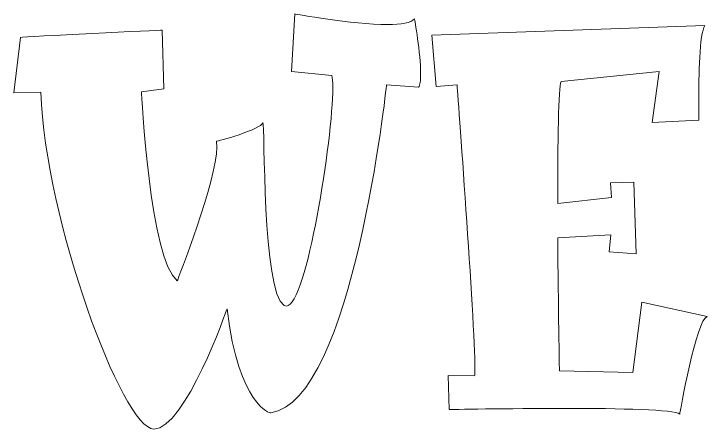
# Model space of a CAD drawing. Header units: inches. Extents: x 130 to 973, y -936 to -144.
# Drawn here: x 131.7 to 370.4, y -298.9 to -155.9 of the extents above; entities that cross this region are included whole.
import ezdxf

# ---------------------------------------------------------------- set-up
doc = ezdxf.new("R2010")
doc.units = ezdxf.units.IN
doc.header["$MEASUREMENT"] = 0
doc.layers.add('Layer 1', color=7, linetype='Continuous')

# ---------------------------------------------------------------- blocks, each defined once
blk = doc.blocks.new('block 3')
at = {"layer": 'Layer 1', "lineweight": 0}
for points, knots in [([(140.93, -182.92), (140.93, -182.92), (131.68, -183.11), (131.68, -183.11), (131.68, -183.11), (133.99, -164.04), (133.99, -164.04), (134.96, -163.84), (182.74, -161.53), (182.74, -161.53), (182.74, -161.53), (183.32, -181.76), (183.32, -181.76), (183.32, -181.76), (175.61, -182.73), (175.61, -182.73), (175.61, -182.73), (178.5, -240.72), (187.94, -247.85), (187.94, -247.85), (201.62, -212.97), (201.62, -201.8), (201.62, -201.8), (201.43, -199.87), (201.43, -199.87), (201.43, -199.87), (216.84, -195.83), (217.42, -193.32), (218.19, -193.32), (217.03, -251.7), (224.74, -256.32), (224.74, -256.32), (225.51, -256.52), (225.51, -256.52), (232.45, -256.52), (241.5, -198.72), (241.5, -181.38), (241.5, -179.45), (241.31, -177.91), (241.12, -177.14), (241.12, -177.14), (227.24, -175.79), (227.24, -175.79), (227.24, -175.79), (228.4, -155.95), (228.4, -155.95), (228.4, -155.95), (248.05, -159.61), (260.38, -159.61), (265.01, -159.61), (268.47, -159.03), (269.63, -157.68), (269.63, -157.68), (271.75, -169.62), (271.75, -176.56), (271.75, -178.87), (271.56, -180.61), (270.98, -181.18), (270.98, -181.18), (260, -180.41), (260, -180.41), (260, -180.41), (248.44, -289.27), (220.11, -293.32), (220.11, -293.32), (209.13, -291.19), (205.09, -257.48), (205.09, -257.48), (190.64, -298.9), (179.85, -298.9), (169.06, -298.71), (142.47, -226.65), (140.93, -182.92)], [0, 0, 0, 0, 1, 1, 1, 2, 2, 2, 3, 3, 3, 4, 4, 4, 5, 5, 5, 6, 6, 6, 7, 7, 7, 8, 8, 8, 9, 9, 9, 10, 10, 10, 11, 11, 11, 12, 12, 12, 13, 13, 13, 14, 14, 14, 15, 15, 15, 16, 16, 16, 17, 17, 17, 18, 18, 18, 19, 19, 19, 20, 20, 20, 21, 21, 21, 22, 22, 22, 23, 23, 23, 24, 24, 24, 24]), ([(321.64, -291.77), (301.61, -291.77), (281.57, -292.16), (281.57, -292.16), (281.57, -292.16), (281.18, -280.41), (281.18, -280.41), (281.18, -280.41), (290.24, -280.6), (290.24, -280.6), (290.43, -280.41), (290.43, -279.44), (290.43, -278.09), (290.43, -262.3), (284.27, -180.41), (284.27, -180.41), (284.27, -180.41), (277.14, -180.99), (277.14, -180.99), (277.14, -180.99), (275.6, -163.27), (275.6, -163.27), (275.6, -163.27), (369.62, -159.99), (369.62, -159.99), (367.69, -162.69), (367.5, -177.52), (367.5, -186.19), (367.5, -186.19), (367.5, -192.55), (367.5, -192.55), (367.5, -192.55), (351.51, -193.32), (351.51, -193.32), (351.51, -193.32), (353.82, -175.79), (353.82, -175.79), (353.82, -175.79), (320.1, -179.26), (320.1, -179.26), (319.14, -180.99), (318.95, -200.26), (318.95, -221.26), (318.95, -221.26), (337.44, -219.14), (337.44, -219.14), (337.44, -219.14), (337.06, -214.13), (337.06, -214.13), (337.06, -214.13), (345.15, -213.94), (345.15, -213.94), (345.15, -213.94), (345.92, -238.6), (345.92, -238.6), (345.92, -238.6), (336.67, -237.83), (336.67, -237.83), (336.67, -237.83), (337.25, -232.05), (337.25, -232.05), (337.25, -232.05), (318.95, -233.01), (318.95, -233.01), (319.14, -256.52), (319.52, -278.86), (319.52, -278.86), (319.52, -278.86), (344.76, -279.44), (344.76, -279.44), (344.76, -279.44), (347.85, -255.17), (347.85, -255.17), (347.85, -255.17), (370.39, -260.18), (370.39, -260.18), (366.73, -260.76), (360.95, -293.7), (360.95, -293.7), (359.21, -292.16), (340.33, -291.77), (321.64, -291.77)], [0, 0, 0, 0, 1, 1, 1, 2, 2, 2, 3, 3, 3, 4, 4, 4, 5, 5, 5, 6, 6, 6, 7, 7, 7, 8, 8, 8, 9, 9, 9, 10, 10, 10, 11, 11, 11, 12, 12, 12, 13, 13, 13, 14, 14, 14, 15, 15, 15, 16, 16, 16, 17, 17, 17, 18, 18, 18, 19, 19, 19, 20, 20, 20, 21, 21, 21, 22, 22, 22, 23, 23, 23, 24, 24, 24, 25, 25, 25, 26, 26, 26, 27, 27, 27, 27])]:
    blk.add_open_spline(points, degree=3, knots=knots, dxfattribs=at)
blk = doc.blocks.new('block 2')
at = {"layer": 'Layer 1'}
blk.add_blockref('block 3', (0, 0), dxfattribs=at)

msp = doc.modelspace()

# ---------------------------------------------------------------- block references
at = {"layer": 'Layer 1'}
msp.add_blockref('block 2', (0, 0), dxfattribs=at)

doc.saveas('drawing.dxf')
